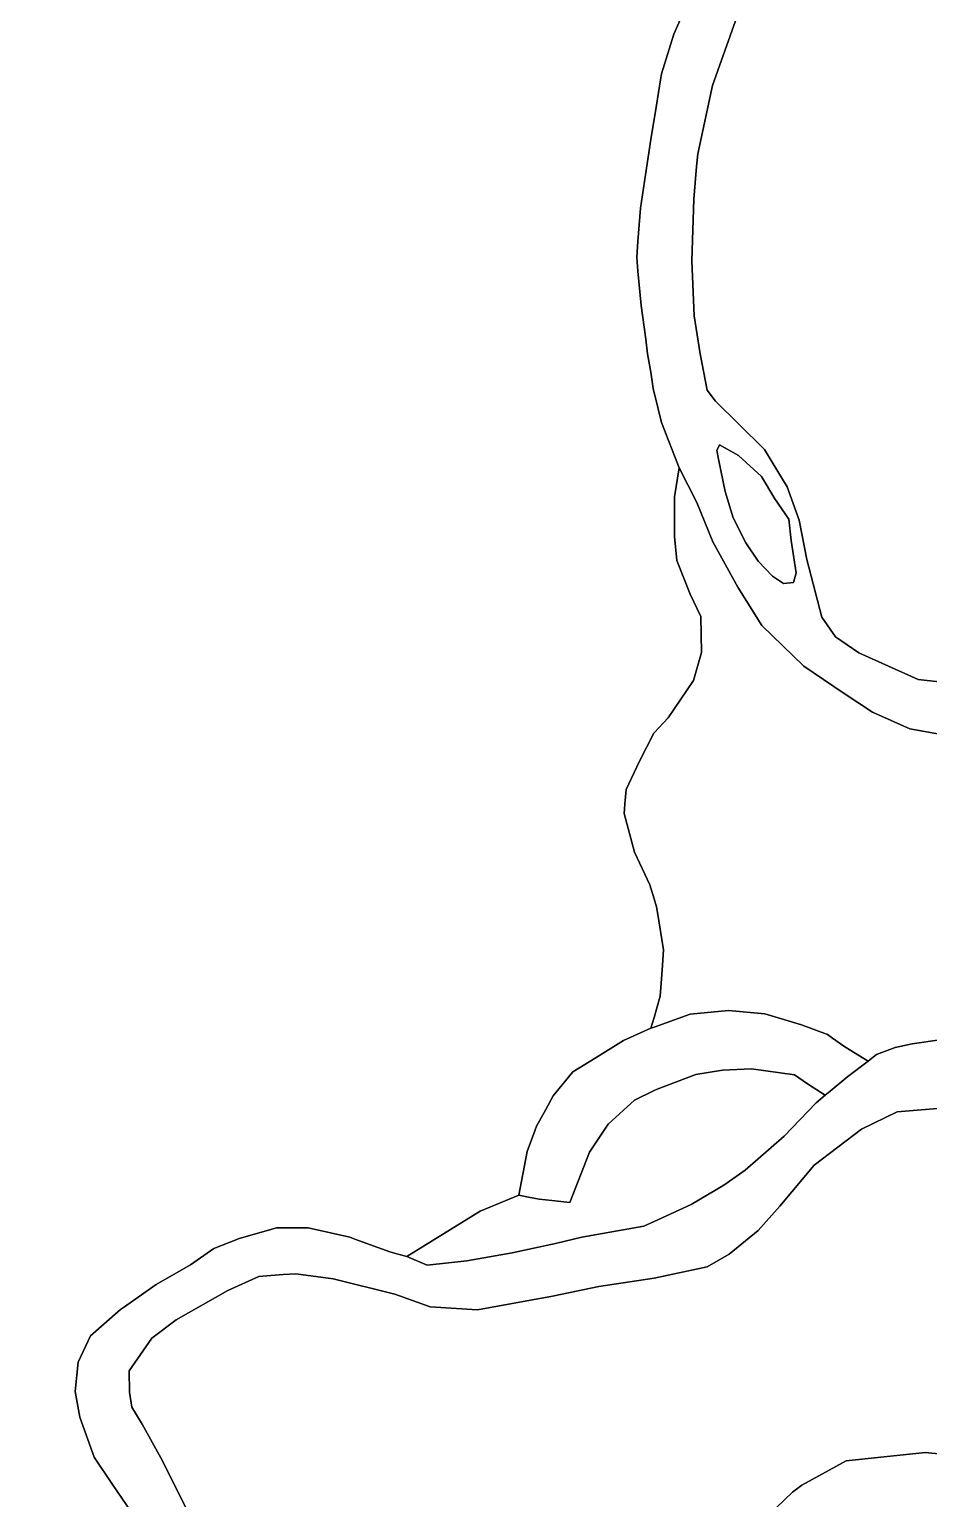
# Model space of a CAD drawing. Header units: inches. Extents: x 288635 to 1232953, y 676945 to 1655780.
# Drawn here: x 476562 to 487828, y 1181493 to 1199889 of the extents above; entities that cross this region are included whole.
import ezdxf

# ---------------------------------------------------------------- set-up
doc = ezdxf.new("R2010")
doc.units = ezdxf.units.IN
doc.header["$MEASUREMENT"] = 0
doc.layers.add('Images', color=7, linetype='Continuous')
picture_1 = doc.add_image_def('image7.jpg', size_in_pixel=(2590, 3729))

msp = doc.modelspace()

# ---------------------------------------------------------------- linework, layer by layer
at = {"color": 1}
for points in [[(484760.2828, 1200113.8974), (484638.3626, 1199829.4168), (484480.8823, 1199331.5758), (484473.3603, 1199284.7078), (484414.3167, 1198916.8208), (484348.802, 1198508.6142), (484281.3589, 1198070.2341), (484216.7217, 1197650.0925), (484185.5973, 1197231.6415), (484171.0017, 1197035.4112), (484186.9102, 1196863.3105), (484226.8818, 1196430.89), (484283.57, 1196009.2715), (484308.1619, 1195826.3688), (484346.2024, 1195595.409), (484379.2821, 1195394.568), (484435.988, 1195156.4032), (484480.8823, 1194967.8471), (484704.4027, 1194398.886), (484643.4426, 1194038.2052), (484643.4426, 1193540.3642), (484673.9227, 1193240.6436), (484841.563, 1192819.0028), (484973.6433, 1192539.6022), (484983.8033, 1192087.4813), (484882.2031, 1191736.9606), (484567.2424, 1191269.5997), (484388.2891, 1191080.7045), (484384.3621, 1191076.5593), (484206.5617, 1190726.0386), (484038.9214, 1190370.4379), (484023.4161, 1190187.4761), (484013.5213, 1190070.7173), (484145.6016, 1189588.1163), (484333.562, 1189176.6355), (484388.2891, 1189002.7966), (484419.9222, 1188902.315), (484427.4689, 1188855.2592), (484506.2823, 1188363.8339), (484491.0423, 1188109.8334), (484465.6422, 1187784.7127), (484388.2891, 1187519.0215), (484348.802, 1187383.3919), (484005.1776, 1187229.2154), (483651.0551, 1187009.7592), (483369.1838, 1186835.0784), (483125.3433, 1186535.3578), (483031.4348, 1186365.7376), (482915.964, 1186157.171), (482895.2809, 1186099.9883), (482800.5244, 1185838.0145), (482692.4435, 1185293.5692), (482209.8426, 1185090.3688), (481290.3607, 1184526.4877), (481165.9741, 1184559.0651), (481077.0003, 1184582.3678), (480929.869, 1184636.416), (480641.852, 1184742.2182), (480579.1593, 1184765.2482), (480055.9183, 1184882.0884), (479659.6775, 1184882.0884), (479177.0765, 1184744.9281), (479162.048, 1184738.9167), (478872.2759, 1184623.0079), (478582.7153, 1184419.8075), (478150.9144, 1184175.967), (477994.6535, 1184065.8741), (477754.1588, 1183896.4346), (477703.8736, 1183861.0064), (477327.9528, 1183530.8057), (477175.5525, 1183200.6051), (477134.9124, 1182834.8443), (477195.8725, 1182514.8037), (477373.6729, 1182011.8827), (477605.7867, 1181670.6556), (477946.7446, 1181169.4183)], [(487963.4389, 1191066.7621), (487592.5982, 1191132.8022), (487125.2372, 1191341.0826), (486756.4717, 1191584.4151), (486264.3457, 1191917.7908), (485740.4696, 1192425.7918), (485438.844, 1192907.3344), (485126.6351, 1193473.5439), (484925.5513, 1193965.6699), (484704.4027, 1194398.886), (484480.8823, 1194967.8471), (484435.988, 1195156.4032), (484379.2821, 1195394.568), (484346.2024, 1195595.409), (484308.1619, 1195826.3688), (484283.57, 1196009.2715), (484226.8818, 1196430.89), (484186.9102, 1196863.3105), (484171.0017, 1197035.4112), (484185.5973, 1197231.6415), (484216.7217, 1197650.0925), (484281.3589, 1198070.2341), (484348.802, 1198508.6142), (484414.3167, 1198916.8208), (484473.3603, 1199284.7078), (484480.8823, 1199331.5758), (484638.3626, 1199829.4168), (484760.2828, 1200113.8974)], [(485408.5756, 1199995.6419), (485119.0151, 1199187.9203), (484936.1347, 1198329.3986), (484921.9611, 1198172.0712), (484885.3346, 1197765.5175), (484859.9345, 1196993.3559), (484890.4146, 1196302.4745), (484966.6147, 1195824.9536), (485052.5516, 1195373.256), (485158.3851, 1195235.6724), (485449.4274, 1194944.6301), (485772.2197, 1194627.1295), (485869.2127, 1194469.0668), (486057.9703, 1194161.4619), (486206.1372, 1193743.4194), (486301.3874, 1193251.2934), (486491.8878, 1192531.6253), (486661.2215, 1192282.9165), (486952.2637, 1192081.8328), (487699.2784, 1191747.4834), (488115.8392, 1191701.7633)], [(488115.8392, 1191701.7633), (487699.2784, 1191747.4834), (486952.2637, 1192081.8328), (486661.2215, 1192282.9165), (486491.8878, 1192531.6253), (486301.3874, 1193251.2934), (486206.1372, 1193743.4194), (486057.9703, 1194161.4619), (485869.2127, 1194469.0668), (485772.2197, 1194627.1295), (485449.4274, 1194944.6301), (485158.3851, 1195235.6724), (485052.5516, 1195373.256), (484966.6147, 1195824.9536), (484890.4146, 1196302.4745), (484859.9345, 1196993.3559), (484885.3346, 1197765.5175), (484921.9611, 1198172.0712), (484936.1347, 1198329.3986), (485119.0151, 1199187.9203), (485408.5756, 1199995.6419)], [(487969.5772, 1187237.0694), (487624.1366, 1187186.2693), (487410.7761, 1187140.5492), (487177.0957, 1187054.189), (487069.2105, 1186972.1355), (486778.3691, 1187148.1392), (486622.4579, 1187260.5403), (486559.9287, 1187305.6195), (486234.808, 1187427.5398), (485777.6071, 1187564.7), (485320.4062, 1187605.3401), (484842.8852, 1187559.62), (484388.2891, 1187397.476), (484348.802, 1187383.3919), (484388.2891, 1187519.0215), (484465.6422, 1187784.7127), (484491.0423, 1188109.8334), (484506.2823, 1188363.8339), (484427.4689, 1188855.2592), (484419.9222, 1188902.315), (484388.2891, 1189002.7966), (484333.562, 1189176.6355), (484145.6016, 1189588.1163), (484013.5213, 1190070.7173), (484023.4161, 1190187.4761), (484038.9214, 1190370.4379), (484206.5617, 1190726.0386), (484384.3621, 1191076.5593), (484388.2891, 1191080.7045), (484567.2424, 1191269.5997), (484882.2031, 1191736.9606), (484983.8033, 1192087.4813), (484973.6433, 1192539.6022), (484841.563, 1192819.0028), (484673.9227, 1193240.6436), (484643.4426, 1193540.3642), (484643.4426, 1194038.2052), (484704.4027, 1194398.886), (484925.5513, 1193965.6699), (485126.6351, 1193473.5439), (485438.844, 1192907.3344), (485740.4696, 1192425.7918), (486264.3457, 1191917.7908), (486756.4717, 1191584.4151), (487125.2372, 1191341.0826), (487592.5982, 1191132.8022), (487592.5982, 1191132.8022), (487963.4389, 1191066.7621)], [(477946.7446, 1181169.4183), (477605.7867, 1181670.6556), (477373.6729, 1182011.8827), (477195.8725, 1182514.8037), (477134.9124, 1182834.8443), (477175.5525, 1183200.6051), (477327.9528, 1183530.8057), (477703.8736, 1183861.0064), (477754.1588, 1183896.4346), (477994.6535, 1184065.8741), (478150.9144, 1184175.967), (478582.7153, 1184419.8075), (478872.2759, 1184623.0079), (479162.048, 1184738.9167), (479177.0765, 1184744.9281), (479659.6775, 1184882.0884), (480055.9183, 1184882.0884), (480579.1593, 1184765.2482), (480641.852, 1184742.2182), (480929.869, 1184636.416), (481077.0003, 1184582.3678), (481165.9741, 1184559.0651), (481290.3607, 1184526.4877), (481544.4912, 1184414.8503), (482041.2054, 1184468.4639), (482610.1665, 1184570.0641), (483153.7276, 1184686.9043), (483483.9283, 1184768.1845), (484261.1698, 1184905.3447), (484388.2891, 1184962.9287), (484855.531, 1185174.5853), (485261.9318, 1185418.4258), (485531.1724, 1185606.3861), (486018.8533, 1186033.107), (486420.1741, 1186449.6678), (486532.368, 1186543.1627), (486595.3268, 1186595.6284), (486816.4149, 1186779.8685), (487069.2105, 1186972.1355), (487177.0957, 1187054.189), (487410.7761, 1187140.5492), (487624.1366, 1187186.2693), (487969.5772, 1187237.0694)], [(487989.8973, 1186383.6277), (487436.1762, 1186337.9076), (486989.1353, 1186119.4672), (486394.7741, 1185667.3463), (485962.9732, 1185154.2652), (485693.7327, 1184849.4646), (485327.972, 1184554.824), (485053.6514, 1184397.3437), (484388.1701, 1184255.1034), (483697.2887, 1184148.4232), (483118.1675, 1184026.503), (482178.3657, 1183858.8626), (481584.0045, 1183894.4227), (481142.0436, 1184051.903), (480369.882, 1184244.9434), (479902.5211, 1184305.9035), (479739.9608, 1184300.8235), (479435.1602, 1184275.4235), (479049.0794, 1184097.6231), (478401.3075, 1183731.5449), (478096.5069, 1183502.9444), (477812.0264, 1183091.4636), (477817.1064, 1182827.3031), (477847.5864, 1182639.3427), (477974.5867, 1182425.9823), (478208.2672, 1182004.3414), (478608.318, 1181205.5098)], [(478608.318, 1181205.5098), (478208.2672, 1182004.3414), (477974.5867, 1182425.9823), (477847.5864, 1182639.3427), (477817.1064, 1182827.3031), (477812.0264, 1183091.4636), (478096.5069, 1183502.9444), (478401.3075, 1183731.5449), (479049.0794, 1184097.6231), (479435.1602, 1184275.4235), (479739.9608, 1184300.8235), (479902.5211, 1184305.9035), (480369.882, 1184244.9434), (481142.0436, 1184051.903), (481584.0045, 1183894.4227), (482178.3657, 1183858.8626), (483118.1675, 1184026.503), (483697.2887, 1184148.4232), (484388.1701, 1184255.1034), (485053.6514, 1184397.3437), (485327.972, 1184554.824), (485693.7327, 1184849.4646), (485962.9732, 1185154.2652), (486394.7741, 1185667.3463), (486989.1353, 1186119.4672), (487436.1762, 1186337.9076), (487989.8973, 1186383.6277)], [(485813.6403, 1181276.2119), (486123.521, 1181575.9325), (486240.8822, 1181661.9974), (486794.0823, 1181967.0933), (487784.6843, 1182068.6935), (488638.126, 1181987.4134), (489212.1671, 1181733.4129), (489745.5682, 1181459.0923)], [(489745.5682, 1181459.0923), (489212.1671, 1181733.4129), (488638.126, 1181987.4134), (487784.6843, 1182068.6935), (486794.0823, 1181967.0933), (486240.8822, 1181661.9974), (486123.521, 1181575.9325), (485813.6403, 1181276.2119)]]:
    msp.add_lwpolyline(points, dxfattribs=at)
for points in [[(485873.7827, 1193044.4979), (486009.2496, 1192951.3644), (486136.2499, 1192964.0644), (486170.1166, 1193086.8313), (486141.1256, 1193272.4012), (486107.3722, 1193488.4555), (486076.9831, 1193755.6993), (485903.4161, 1194009.6999), (485734.0824, 1194289.1004), (485540.8492, 1194467.6947), (485447.8672, 1194553.6327), (485209.148, 1194687.0345), (485175.2813, 1194615.0677), (485196.448, 1194509.2342), (485281.1148, 1194102.8334), (485378.4817, 1193772.6327), (485539.3487, 1193459.3654), (485691.749, 1193230.765), (485873.7827, 1193044.4979)], [(486136.2499, 1192964.0644), (486009.2496, 1192951.3644), (485873.7827, 1193044.4979), (485691.749, 1193230.765), (485539.3487, 1193459.3654), (485378.4817, 1193772.6327), (485281.1148, 1194102.8334), (485196.448, 1194509.2342), (485175.2813, 1194615.0677), (485209.148, 1194687.0345), (485447.8672, 1194553.6327), (485540.8492, 1194467.6947), (485734.0824, 1194289.1004), (485903.4161, 1194009.6999), (486076.9831, 1193755.6993), (486107.3722, 1193488.4555), (486141.1256, 1193272.4012), (486170.1166, 1193086.8313), (486136.2499, 1192964.0644)], [(487069.2105, 1186972.1355), (486816.4149, 1186779.8685), (486595.3268, 1186595.6284), (486532.368, 1186543.1627), (486311.0082, 1186685.8583), (486148.4478, 1186797.6185), (485609.9668, 1186873.8186), (485244.206, 1186858.5786), (484914.0054, 1186802.6985), (484426.3244, 1186619.8181), (484388.2891, 1186601.4797), (484141.8438, 1186482.6579), (483811.6432, 1186182.9373), (483577.9627, 1185832.4166), (483334.1222, 1185202.4953), (483109.737, 1185226.1148), (482948.0414, 1185243.1354), (482815.7199, 1185269.2447), (482692.4435, 1185293.5692), (482800.5244, 1185838.0145), (482895.2809, 1186099.9883), (482915.964, 1186157.171), (483031.4348, 1186365.7376), (483125.3433, 1186535.3578), (483369.1838, 1186835.0784), (483651.0551, 1187009.7592), (484005.1776, 1187229.2154), (484348.802, 1187383.3919), (484388.2891, 1187397.476), (484842.8852, 1187559.62), (485320.4062, 1187605.3401), (485777.6071, 1187564.7), (486234.808, 1187427.5398), (486559.9287, 1187305.6195), (486622.4579, 1187260.5403), (486778.3691, 1187148.1392), (487069.2105, 1186972.1355)], [(485261.9318, 1185418.4258), (484855.531, 1185174.5853), (484388.2891, 1184962.9287), (484261.1698, 1184905.3447), (483483.9283, 1184768.1845), (483153.7276, 1184686.9043), (482610.1665, 1184570.0641), (482041.2054, 1184468.4639), (481544.4912, 1184414.8503), (481290.3607, 1184526.4877), (482209.8426, 1185090.3688), (482692.4435, 1185293.5692), (482815.7199, 1185269.2447), (482948.0414, 1185243.1354), (483109.737, 1185226.1148), (483334.1222, 1185202.4953), (483577.9627, 1185832.4166), (483811.6432, 1186182.9373), (484141.8438, 1186482.6579), (484388.2891, 1186601.4797), (484426.3244, 1186619.8181), (484914.0054, 1186802.6985), (485244.206, 1186858.5786), (485609.9668, 1186873.8186), (486148.4478, 1186797.6185), (486311.0082, 1186685.8583), (486532.368, 1186543.1627), (486420.1741, 1186449.6678), (486018.8533, 1186033.107), (485531.1724, 1185606.3861), (485261.9318, 1185418.4258)]]:
    msp.add_lwpolyline(points, close=True, dxfattribs=at)

# ---------------------------------------------------------------- pictures from other files: only their frames are drawn
at = {"layer": 'Images'}
image = msp.add_image(picture_1, insert=(433468.3601, 1220693.3743), size_in_units=(43179.7771, 62168.876), rotation=-30.500541912, dxfattribs=at)
image.dxf.flags = 7

doc.saveas('drawing.dxf')
